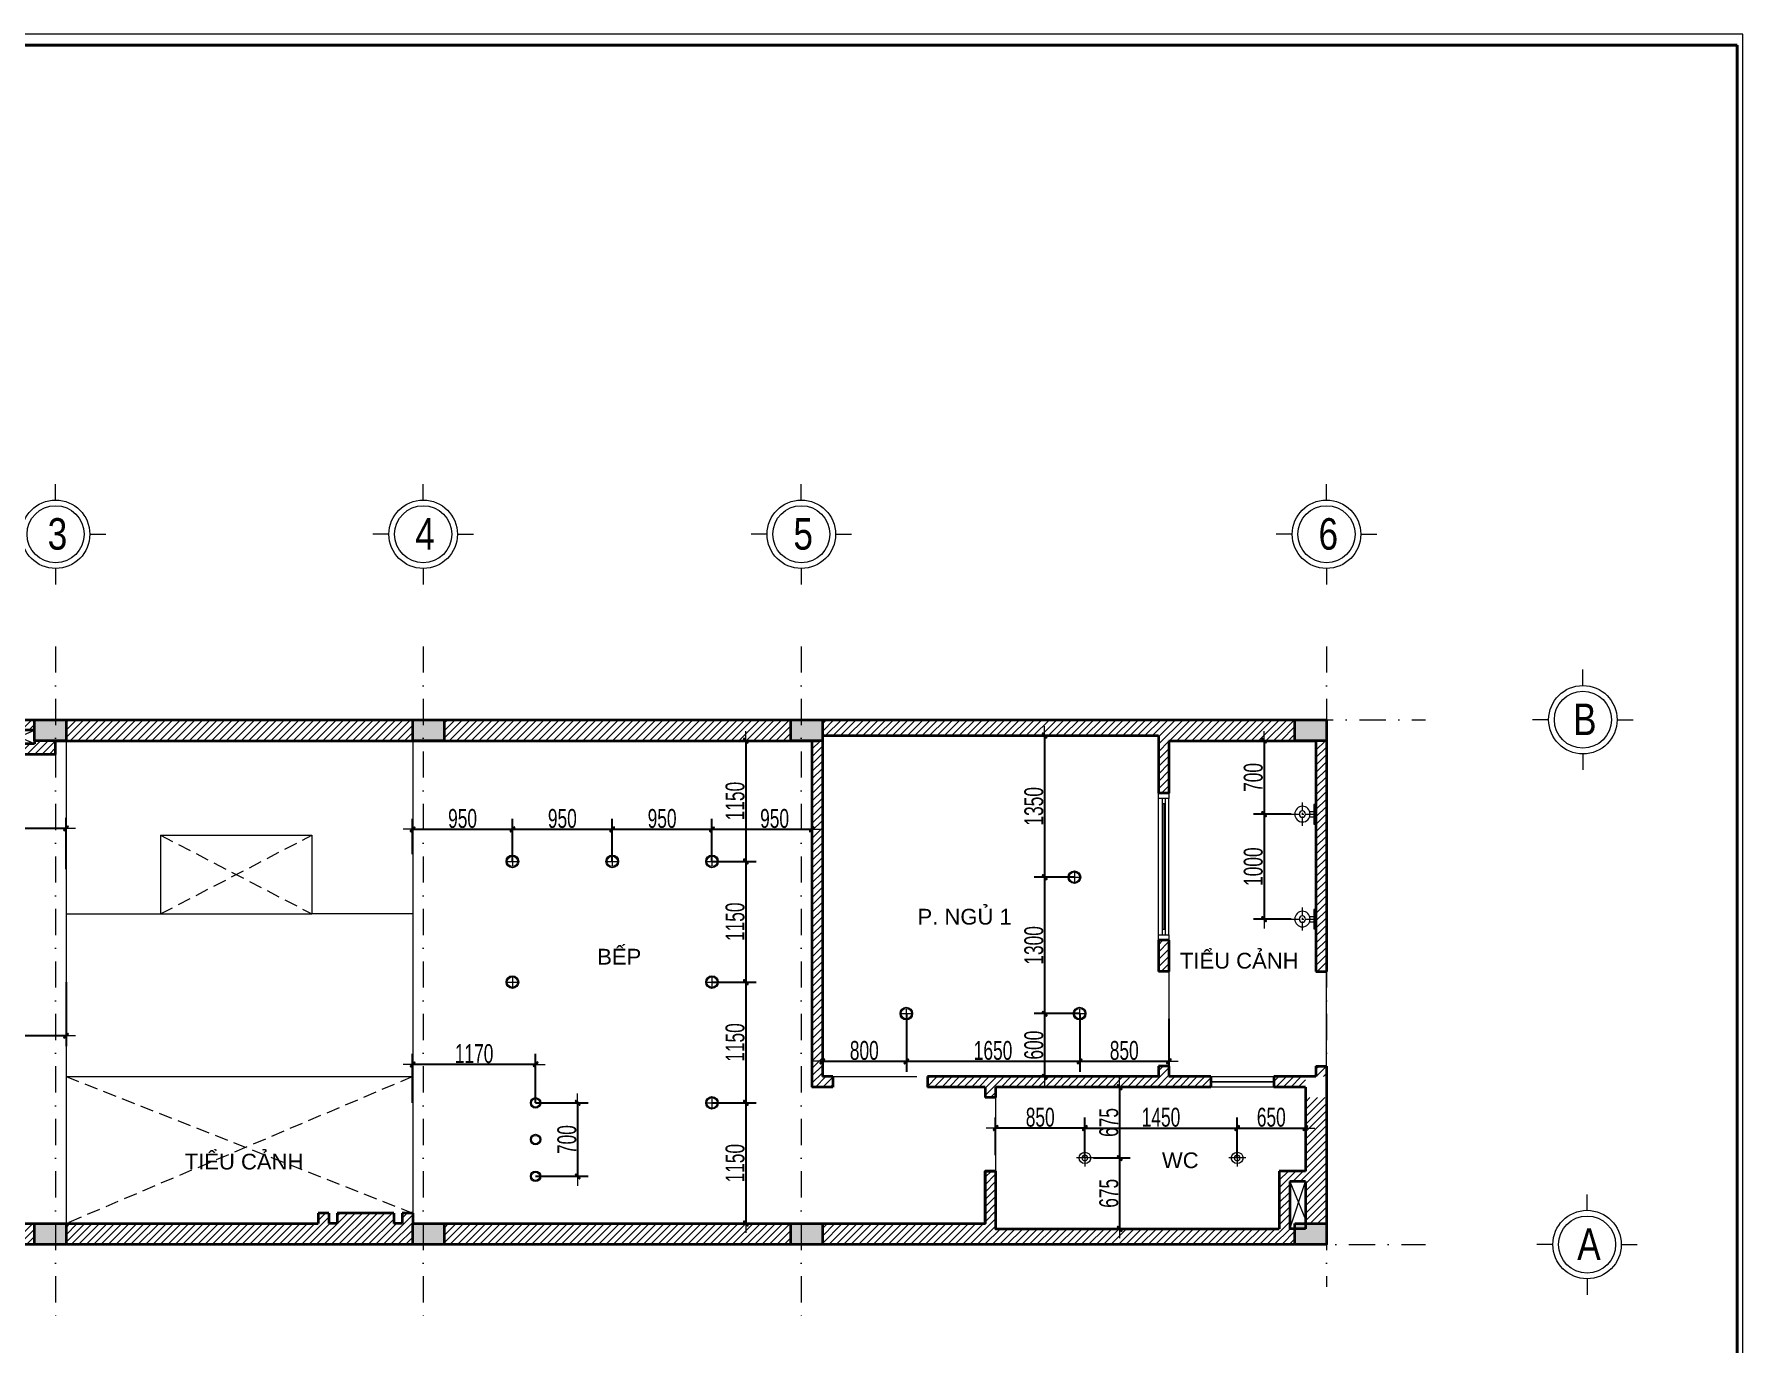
# Model space of a CAD drawing. Header units: inches. Extents: x 921646 to 2157952, y -92667 to 262089.
# Drawn here: x 1959174 to 1975443, y 54466 to 66943 of the extents above; entities that cross this region are included whole.
import ezdxf
from ezdxf.enums import TextEntityAlignment as Align

# ---------------------------------------------------------------- set-up
doc = ezdxf.new("R2010")
doc.units = ezdxf.units.IN
doc.header["$MEASUREMENT"] = 0
for name, pattern in [('CENTER', [2, 1.25, -0.25, 0.25, -0.25]), ('DASHDOT', [1, 0.5, -0.25, 0, -0.25]), ('HIDDEN', [9.525, 6.35, -3.175])]:
    doc.linetypes.add(name, pattern=pattern)
doc.layers.get('0').update_dxf_attribs({"lineweight": 9})
doc.layers.get('DEFPOINTS').update_dxf_attribs({"lineweight": 9})
for name, color, linetype, lineweight in [('00 gach chiu lua', 30, 'Continuous', 13), ('01-WALL', 10, 'Continuous', 35), ('04-TRUC', 40, 'DASHDOT', 9), ('09-DIMOUT', 251, 'Continuous', 9), ('13-VATDUNG', 104, 'Continuous', 13), ('14 KHUAT', 106, 'HIDDEN', 13), ('Cp Net Manh 0.15', 8, 'Continuous', 15), ('Cp Net Thep 0.40', 2, 'Continuous', 40), ('Cp Text 0.15', 3, 'Continuous', 15), ('DIEN-TB', 12, 'Continuous', 5)]:
    doc.layers.add(name, color=color, linetype=linetype, lineweight=lineweight)
doc.layers.add('02-TEXT', color=7, linetype='Continuous')
doc.styles.add('C', font='VHARIAL.TTF')
doc.styles.add('KICHTHUOC', font='VHELVCN.TTF', dxfattribs={"width": 0.8})
doc.styles.add('KS Sophia 191015$0$GHICHU-C', font='arial.ttf', dxfattribs={"width": 0.7})
doc.styles.add('VHELVEN', font='VHELVEN.TTF')
doc.styles.add('VNI-HELVE', font='VHELVEB.TTF', dxfattribs={"width": 0.8})
doc.dimstyles.new('Copy of 100', dxfattribs={"dimscale": 100, "dimtxt": 1.8, "dimasz": 0.003, "dimexe": 1, "dimexo": 0, "dimgap": 0.1, "dimtad": 1, "dimdec": 0, "dimdsep": 46, "dimtxsty": 'KICHTHUOC', "dimblk": '1A', "dimcen": 0.001, "dimdle": 1.5, "dimclrt": 3, "dimadec": 0, "dimazin": 0, "dimtfac": 1, "dimtdec": 0, "dimtix": 1, "dimtmove": 2, "dimatfit": 3, "dimldrblk": '1A', "dimfxl": 1, "dimtolj": 1, "dimtzin": 0, "dimarcsym": 0})

# ---------------------------------------------------------------- blocks, each defined once
blk = doc.blocks.new('DDDD')
at = {"layer": '09-DIMOUT'}
h = blk.add_hatch(color=256, dxfattribs=at)
h.dxf.hatch_style = 1
h.paths.add_polyline_path([(1648738, 63343), (1649038, 63343), (1649038, 63543), (1648738, 63543)])
at = {"layer": '01-WALL'}
blk.add_lwpolyline([(1648738, 63343), (1649038, 63343), (1649038, 63543), (1648738, 63543)], close=True, dxfattribs=at)
blk = doc.blocks.new('luoi')
at = {"layer": '04-TRUC', "ltscale": 500}
for p, q in [((1739522, 130293), (1739522, 123908)), ((1743022, 130293), (1743022, 123890)), ((1746622, 130293), (1746622, 123857)), ((1751622, 130293), (1751622, 124192)), ((1751622, 130293), (1751622, 124192)), ((1728931, 129594), (1752564, 129594)), ((1728830, 124594), (1752564, 124594))]:
    blk.add_line(p, q, dxfattribs=at)
at = {"layer": '09-DIMOUT', "xscale": -1, "rotation": 180}
for p in [(90584, 192937), (94184, 192937), (97784, 192937), (102584, 192937), (90584, 188137), (94184, 188137), (97784, 188137), (102584, 188137)]:
    blk.add_blockref('DDDD', p, dxfattribs=at)
blk = doc.blocks.new('tương t1')
at = {"layer": '09-DIMOUT'}
h = blk.add_hatch(dxfattribs=at)
h.set_pattern_fill('ANSI31', color=256, scale=400)
h.set_pattern_definition([(45, (-219856.57, -74351.743), (-35.355339, 35.355339), [])])
h.paths.add_polyline_path([(1733122, 124794), (1730222, 124794), (1730222, 124994), (1730122, 124994), (1730122, 124594), (1733122, 124594)])
h.paths.add_polyline_path([(1735122, 124794), (1733322, 124794), (1733322, 124594), (1735122, 124594)])
h.paths.add_polyline_path([(1735322, 125494), (1735122, 125494), (1735122, 124794), (1735322, 124794)])
h.paths.add_polyline_path([(1739322, 124794), (1735422, 124794), (1735422, 124594), (1739322, 124594)])
h.paths.add_polyline_path([(1742922, 124794), (1742922, 124894), (1742822, 124894), (1742822, 124794), (1742742, 124794), (1742742, 124894), (1742202, 124894), (1742202, 124794), (1742122, 124794), (1742122, 124894), (1742022, 124894), (1742022, 124794), (1739622, 124794), (1739622, 124594), (1742922, 124594)])
h.paths.add_polyline_path([(1746522, 124794), (1743222, 124794), (1743222, 124594), (1746522, 124594)])
h.paths.add_polyline_path([(1751322, 124744), (1751272, 124744), (1751272, 125194), (1751422, 125194), (1751422, 124794), (1751622, 124794), (1751622, 125607), (1751422, 125607), (1751422, 125294), (1751172, 125294), (1751172, 124744), (1748472, 124744), (1748472, 125294), (1748372, 125294), (1748372, 124794), (1746822, 124794), (1746822, 124594), (1751322, 124594)])
h.paths.add_polyline_path([(1751622, 125994), (1751422, 125994), (1751422, 125607), (1751622, 125607)])
h.paths.add_polyline_path([(1751422, 126194), (1751122, 126194), (1751122, 126094), (1751422, 126094)])
h.paths.add_polyline_path([(1751622, 126294), (1751522, 126294), (1751522, 126194), (1751622, 126194)])
h.paths.add_polyline_path([(1750522, 126194), (1750122, 126194), (1750122, 126294), (1750022, 126294), (1750022, 126194), (1747822, 126194), (1747822, 126094), (1748372, 126094), (1748372, 125994), (1748472, 125994), (1748472, 126094), (1750522, 126094)])
h.paths.add_polyline_path([(1746822, 129394), (1746722, 129394), (1746722, 126094), (1746922, 126094), (1746922, 126194), (1746822, 126194), (1746822, 126794), (1746822, 126894)])
h.paths.add_polyline_path([(1750122, 127494), (1750022, 127494), (1750022, 127194), (1750122, 127194)])
h.paths.add_polyline_path([(1750122, 129394), (1751322, 129394), (1751322, 129594), (1746822, 129594), (1746822, 129444), (1750022, 129444), (1750022, 128894), (1750122, 128894)])
h.paths.add_polyline_path([(1751622, 129394), (1751522, 129394), (1751522, 127194), (1751622, 127194)])
h.paths.add_polyline_path([(1746522, 129594), (1743222, 129594), (1743222, 129394), (1746522, 129394)])
h.paths.add_polyline_path([(1742922, 129594), (1739622, 129594), (1739622, 129394), (1742922, 129394)])
h.paths.add_polyline_path([(1739022, 129494), (1739322, 129494), (1739322, 129594), (1735422, 129594), (1735422, 129394), (1738922, 129394), (1738922, 129264), (1739522, 129264), (1739522, 129394), (1739322, 129394), (1739322, 129364), (1739022, 129364)])
h.paths.add_polyline_path([(1735122, 129594), (1733322, 129594), (1733322, 129394), (1735122, 129394)])
h.paths.add_polyline_path([(1735322, 129394), (1735122, 129394), (1735122, 128694), (1735322, 128694)])
h.paths.add_polyline_path([(1733122, 129594), (1730122, 129594), (1730122, 128214), (1730222, 128214), (1730222, 129394), (1733122, 129394)])
at = {"layer": '01-WALL'}
for p, q in [((1730122, 129594), (1751622, 129594)), ((1751622, 129594), (1751622, 127194)), ((1739322, 129494), (1739022, 129494)), ((1739322, 129364), (1739022, 129364)), ((1739322, 129394), (1739322, 129364)), ((1739522, 129264), (1739522, 129394)), ((1739522, 129394), (1746777, 129394)), ((1746722, 129394), (1746722, 126094)), ((1746822, 129444), (1746822, 126894)), ((1746822, 129444), (1750022, 129444)), ((1750022, 129444), (1750022, 128894)), ((1750122, 129394), (1751522, 129394)), ((1750122, 129394), (1750122, 128894)), ((1751522, 129394), (1751522, 127194)), ((1739522, 129264), (1738922, 129264)), ((1750122, 128894), (1750022, 128894)), ((1750122, 128894), (1750022, 128894)), ((1750122, 127494), (1750022, 127494)), ((1750022, 127494), (1750022, 127194)), ((1750122, 127494), (1750122, 127194)), ((1750122, 127194), (1750022, 127194)), ((1751522, 127194), (1751622, 127194)), ((1746822, 126894), (1746822, 126794)), ((1746822, 126894), (1746822, 126894)), ((1746822, 126794), (1746822, 126194)), ((1746822, 126794), (1746822, 126794)), ((1750022, 126294), (1750022, 126194)), ((1750122, 126294), (1750022, 126294)), ((1750122, 126294), (1750122, 126194)), ((1751522, 126294), (1751522, 126194)), ((1751522, 126294), (1751622, 126294)), ((1751622, 126294), (1751622, 124594)), ((1746922, 126094), (1746722, 126094)), ((1746922, 126194), (1746822, 126194)), ((1746922, 126194), (1746922, 126094)), ((1750022, 126194), (1747822, 126194)), ((1747822, 126194), (1747822, 126094)), ((1748372, 126094), (1747822, 126094)), ((1748372, 126094), (1748372, 125994)), ((1748472, 126094), (1748472, 125994)), ((1750522, 126094), (1748472, 126094)), ((1750522, 126194), (1750122, 126194)), ((1750522, 126194), (1750522, 126094)), ((1751522, 126194), (1751122, 126194)), ((1751122, 126194), (1751122, 126094)), ((1751422, 126094), (1751122, 126094)), ((1751422, 126094), (1751422, 125294)), ((1748472, 125994), (1748372, 125994)), ((1751422, 125294), (1751172, 125294)), ((1751172, 125294), (1751172, 124744)), ((1751422, 125194), (1751272, 125194)), ((1751272, 125194), (1751272, 124744)), ((1751422, 125194), (1751422, 124744)), ((1730222, 124794), (1742022, 124794)), ((1742122, 124894), (1742022, 124894)), ((1742022, 124894), (1742022, 124794)), ((1742122, 124894), (1742122, 124794)), ((1742202, 124794), (1742122, 124794)), ((1742742, 124894), (1742202, 124894)), ((1742202, 124894), (1742202, 124794)), ((1742742, 124894), (1742742, 124794)), ((1742822, 124794), (1742742, 124794)), ((1742922, 124894), (1742822, 124894)), ((1742822, 124894), (1742822, 124794)), ((1742922, 124894), (1742922, 124794)), ((1751422, 124744), (1751272, 124744)), ((1751622, 124594), (1730122, 124594))]:
    blk.add_line(p, q, dxfattribs=at)
blk.add_lwpolyline([(1742922, 124794), (1748372, 124794), (1748372, 125294), (1748472, 125294), (1748472, 124744), (1751172, 124744)], dxfattribs=at)
at = {"layer": '09-DIMOUT'}
for p, q in [((1739022, 129364), (1739322, 129494)), ((1739322, 129364), (1739022, 129494)), ((1751622, 126294), (1751622, 127194)), ((1751272, 125194), (1751422, 124834)), ((1751272, 124744), (1751422, 125194))]:
    blk.add_line(p, q, dxfattribs=at)
blk = doc.blocks.new('*U116')
for p, q in [((50, 65), (1350, 65)), ((50, 35), (1350, 35)), ((100, 35), (100, 65)), ((1300, 35), (1300, 65))]:
    blk.add_line(p, q)
for points in [[(0, 0), (50, 0), (50, 100), (0, 100)], [(1350, 0), (1400, 0), (1400, 100), (1350, 100)]]:
    blk.add_lwpolyline(points, close=True)
for points in [[(1350, 100), (50, 100)], [(1350, 0), (50, 0)]]:
    blk.add_lwpolyline(points)
at = {"color": 8}
blk.add_lwpolyline([(100, 50), (1300, 50)], dxfattribs=at)
at = {"style": 'KS Sophia 191015$0$GHICHU-C', "flags": 1}
for tag, p in [('KICH_THUOC', (450, -190)), ('TEN_CUA', (450, -74)), ('QUI_CACH', (450, -311))]:
    blk.add_attdef(tag, text='', height=50, dxfattribs=at).set_placement(p, align=Align.MIDDLE)
blk = doc.blocks.new('A$C788F0ACE')
at = {"layer": 'Cp Net Manh 0.15', "linetype": 'Continuous'}
for p, q in [((0, 300), (0, 440)), ((-300, 0), (-440, 0)), ((300, 0), (440, 0)), ((0, -300), (0, -440))]:
    blk.add_line(p, q, dxfattribs=at)
for radius in [300, 250]:
    blk.add_circle((0, 0), radius, dxfattribs=at)
at = {"layer": 'Cp Text 0.15', "color": 7, "linetype": 'Continuous', "style": 'VHELVEN'}
blk.add_attdef('TRUC', text='', height=280, dxfattribs=at).set_placement((94, 1), align=Align.MIDDLE_CENTER)
blk = doc.blocks.new('dim')
at = {"layer": 'Cp Text 0.15'}
ref = blk.add_blockref('A$C788F0ACE', (1959378.4, 205712.9), dxfattribs=dict(at, xscale=1.086778053933425, yscale=1.086778053933425, zscale=1.086778053933425, rotation=180))
ref.add_attrib('TRUC', '3', dxfattribs={"layer": '0', "color": 3, "height": 300, "style": 'VNI-HELVE', "width": 0.8}).set_placement((1959396.2, 205716.2), align=Align.MIDDLE_CENTER)
ref = blk.add_blockref('A$C788F0ACE', (1962878.4, 205712.9), dxfattribs=dict(at, xscale=1.086778053933425, yscale=1.086778053933425, zscale=1.086778053933425, rotation=180))
ref.add_attrib('TRUC', '4', dxfattribs={"layer": '0', "color": 3, "height": 300, "style": 'VNI-HELVE', "width": 0.8}).set_placement((1962896.2, 205716.2), align=Align.MIDDLE_CENTER)
ref = blk.add_blockref('A$C788F0ACE', (1966478.4, 205712.9), dxfattribs=dict(at, xscale=1.086778053933425, yscale=1.086778053933425, zscale=1.086778053933425, rotation=180))
ref.add_attrib('TRUC', '5', dxfattribs={"layer": '0', "color": 3, "height": 300, "style": 'VNI-HELVE', "width": 0.8}).set_placement((1966496.2, 205716.2), align=Align.MIDDLE_CENTER)
ref = blk.add_blockref('A$C788F0ACE', (1971478.4, 205712.9), dxfattribs=dict(at, xscale=1.086778053933425, yscale=1.086778053933425, zscale=1.086778053933425, rotation=180))
ref.add_attrib('TRUC', '6', dxfattribs={"layer": '0', "color": 3, "height": 300, "style": 'VNI-HELVE', "width": 0.8}).set_placement((1971496.2, 205716.2), align=Align.MIDDLE_CENTER)
ref = blk.add_blockref('A$C788F0ACE', (1973919.8, 203946), dxfattribs=dict(at, xscale=1.086778053933425, yscale=1.086778053933425, zscale=1.086778053933425, rotation=180))
ref.add_attrib('TRUC', 'B', dxfattribs={"layer": '0', "color": 3, "height": 300, "style": 'VNI-HELVE', "width": 0.8}).set_placement((1973937.6, 203949.4), align=Align.MIDDLE_CENTER)
ref = blk.add_blockref('A$C788F0ACE', (1973959.8, 198946), dxfattribs=dict(at, xscale=1.086778053933425, yscale=1.086778053933425, zscale=1.086778053933425, rotation=180))
ref.add_attrib('TRUC', 'A', dxfattribs={"layer": '0', "color": 3, "height": 300, "style": 'VNI-HELVE', "width": 0.8}).set_placement((1973977.6, 198949.4), align=Align.MIDDLE_CENTER)
blk = doc.blocks.new('Khung Ht dep')
at = {"layer": 'Cp Net Thep 0.40', "color": 106, "flags": 128}
blk.add_lwpolyline([(30380, 21415), (30380, 1792), (3162, 1792), (3162, 21415)], close=True, dxfattribs=at)
at = {"layer": 'DEFPOINTS', "ltscale": 100}
blk.add_lwpolyline([(30430, 1692), (30430, 21515), (1912, 21515), (1912, 1692)], close=True, dxfattribs=at)
blk = doc.blocks.new('ád')
at = {"layer": '09-DIMOUT'}
for p, q in [((1953678, 58762), (1953678, 58662)), ((1953628, 58712), (1953728, 58712))]:
    blk.add_line(p, q, dxfattribs=at)
for radius in [60, 50]:
    blk.add_circle((1953678, 58712), radius, dxfattribs=at)
blk = doc.blocks.new('KTHUOC')
blk.add_hatch(color=256).paths.add_polyline_path([(-71, -42), (42, 71, -1), (71, 42), (-42, -71, -1)])
for p, q in [((-14, 14), (14, -14)), ((0, -200), (0, 200)), ((-300, 0), (300, 0))]:
    blk.add_line(p, q)
for points in [[(42, 71), (-71, -42)], [(-42, -71), (71, 42)]]:
    blk.add_lwpolyline(points)
for centre, start, end in [((57, 57), 315, 135), ((-57, -57), 135, 315)]:
    blk.add_arc(centre, 20, start, end)
blk = doc.blocks.new('1A')
at = {"layer": '00 gach chiu lua'}
blk.add_blockref('KTHUOC', (0, 0), dxfattribs=at)
blk = doc.blocks.new('*D379')
at = {"layer": '09-DIMOUT', "color": 0, "lineweight": -2, "transparency": 16777216}
for p, q in [((1958328, 59062), (1958328, 59478)), ((1959478, 58989), (1959478, 59478)), ((1958329, 59378), (1959478, 59378))]:
    blk.add_line(p, q, dxfattribs=at)
at = {"layer": 'DEFPOINTS', "color": 0, "transparency": 16777216}
for p in [(1959478, 59378), (1958328, 59062), (1959478, 58989)]:
    blk.add_point(p, dxfattribs=at)
at = {"layer": '09-DIMOUT', "color": 0, "lineweight": -2, "transparency": 16777216, "xscale": 0.3, "yscale": 0.3, "zscale": 0.3, "rotation": 180}
blk.add_blockref('1A', (1958328, 59378), dxfattribs=at)
at = {"layer": '09-DIMOUT', "color": 0, "lineweight": -2, "transparency": 16777216, "xscale": 0.3, "yscale": 0.3, "zscale": 0.3}
blk.add_blockref('1A', (1959478, 59378), dxfattribs=at)
at = {"layer": '09-DIMOUT', "color": 3, "transparency": 16777216, "insert": (1958903, 59480), "char_height": 180, "attachment_point": 5, "style": 'KICHTHUOC'}
blk.add_mtext('\\A1;1150', dxfattribs=at)
blk = doc.blocks.new('*D388')
at = {"layer": '09-DIMOUT', "color": 0, "lineweight": -2, "transparency": 16777216}
for p, q in [((1957278, 57912), (1957278, 57302)), ((1959478, 57912), (1959478, 57302)), ((1957279, 57402), (1959478, 57402))]:
    blk.add_line(p, q, dxfattribs=at)
at = {"layer": 'DEFPOINTS', "color": 0, "transparency": 16777216}
for p in [(1957278, 57912), (1959478, 57912), (1959478, 57402)]:
    blk.add_point(p, dxfattribs=at)
at = {"layer": '09-DIMOUT', "color": 0, "lineweight": -2, "transparency": 16777216, "xscale": 0.3, "yscale": 0.3, "zscale": 0.3, "rotation": 180}
blk.add_blockref('1A', (1957278, 57402), dxfattribs=at)
at = {"layer": '09-DIMOUT', "color": 0, "lineweight": -2, "transparency": 16777216, "xscale": 0.3, "yscale": 0.3, "zscale": 0.3}
blk.add_blockref('1A', (1959478, 57402), dxfattribs=at)
at = {"layer": '09-DIMOUT', "color": 3, "transparency": 16777216, "insert": (1958378, 57504), "char_height": 180, "attachment_point": 5, "style": 'KICHTHUOC'}
blk.add_mtext('\\A1;2200', dxfattribs=at)
blk = doc.blocks.new('*D390')
at = {"layer": '09-DIMOUT', "color": 0, "lineweight": -2, "transparency": 16777216}
for p, q in [((1962778, 59131), (1962778, 59468)), ((1963728, 59062), (1963728, 59468)), ((1962779, 59368), (1963728, 59368))]:
    blk.add_line(p, q, dxfattribs=at)
at = {"layer": 'DEFPOINTS', "color": 0, "transparency": 16777216}
for p in [(1963728, 59368), (1962778, 59131), (1963728, 59062)]:
    blk.add_point(p, dxfattribs=at)
at = {"layer": '09-DIMOUT', "color": 0, "lineweight": -2, "transparency": 16777216, "xscale": 0.3, "yscale": 0.3, "zscale": 0.3, "rotation": 180}
blk.add_blockref('1A', (1962778, 59368), dxfattribs=at)
at = {"layer": '09-DIMOUT', "color": 0, "lineweight": -2, "transparency": 16777216, "xscale": 0.3, "yscale": 0.3, "zscale": 0.3}
blk.add_blockref('1A', (1963728, 59368), dxfattribs=at)
at = {"layer": '09-DIMOUT', "color": 3, "transparency": 16777216, "insert": (1963253, 59470), "char_height": 180, "attachment_point": 5, "style": 'KICHTHUOC'}
blk.add_mtext('\\A1;950', dxfattribs=at)
blk = doc.blocks.new('*D391')
at = {"layer": '09-DIMOUT', "color": 0, "lineweight": -2, "transparency": 16777216}
for p, q in [((1963728, 59062), (1963728, 59468)), ((1964678, 59062), (1964678, 59468)), ((1963729, 59368), (1964678, 59368))]:
    blk.add_line(p, q, dxfattribs=at)
at = {"layer": 'DEFPOINTS', "color": 0, "transparency": 16777216}
for p in [(1964678, 59368), (1963728, 59062), (1964678, 59062)]:
    blk.add_point(p, dxfattribs=at)
at = {"layer": '09-DIMOUT', "color": 0, "lineweight": -2, "transparency": 16777216, "xscale": 0.3, "yscale": 0.3, "zscale": 0.3, "rotation": 180}
blk.add_blockref('1A', (1963728, 59368), dxfattribs=at)
at = {"layer": '09-DIMOUT', "color": 0, "lineweight": -2, "transparency": 16777216, "xscale": 0.3, "yscale": 0.3, "zscale": 0.3}
blk.add_blockref('1A', (1964678, 59368), dxfattribs=at)
at = {"layer": '09-DIMOUT', "color": 3, "transparency": 16777216, "insert": (1964203, 59470), "char_height": 180, "attachment_point": 5, "style": 'KICHTHUOC'}
blk.add_mtext('\\A1;950', dxfattribs=at)
blk = doc.blocks.new('*D392')
at = {"layer": '09-DIMOUT', "color": 0, "lineweight": -2, "transparency": 16777216}
for p, q in [((1964678, 59062), (1964678, 59468)), ((1965628, 59062), (1965628, 59468)), ((1964679, 59368), (1965628, 59368))]:
    blk.add_line(p, q, dxfattribs=at)
at = {"layer": 'DEFPOINTS', "color": 0, "transparency": 16777216}
for p in [(1965628, 59368), (1964678, 59062), (1965628, 59062)]:
    blk.add_point(p, dxfattribs=at)
at = {"layer": '09-DIMOUT', "color": 0, "lineweight": -2, "transparency": 16777216, "xscale": 0.3, "yscale": 0.3, "zscale": 0.3, "rotation": 180}
blk.add_blockref('1A', (1964678, 59368), dxfattribs=at)
at = {"layer": '09-DIMOUT', "color": 0, "lineweight": -2, "transparency": 16777216, "xscale": 0.3, "yscale": 0.3, "zscale": 0.3}
blk.add_blockref('1A', (1965628, 59368), dxfattribs=at)
at = {"layer": '09-DIMOUT', "color": 3, "transparency": 16777216, "insert": (1965153, 59470), "char_height": 180, "attachment_point": 5, "style": 'KICHTHUOC'}
blk.add_mtext('\\A1;950', dxfattribs=at)
blk = doc.blocks.new('*D393')
at = {"layer": '09-DIMOUT', "color": 0, "lineweight": -2, "transparency": 16777216}
for p, q in [((1965628, 59062), (1965628, 59468)), ((1966578, 59062), (1966578, 59468)), ((1965629, 59368), (1966578, 59368))]:
    blk.add_line(p, q, dxfattribs=at)
at = {"layer": 'DEFPOINTS', "color": 0, "transparency": 16777216}
for p in [(1966578, 59368), (1965628, 59062), (1966578, 59062)]:
    blk.add_point(p, dxfattribs=at)
at = {"layer": '09-DIMOUT', "color": 0, "lineweight": -2, "transparency": 16777216, "xscale": 0.3, "yscale": 0.3, "zscale": 0.3, "rotation": 180}
blk.add_blockref('1A', (1965628, 59368), dxfattribs=at)
at = {"layer": '09-DIMOUT', "color": 0, "lineweight": -2, "transparency": 16777216, "xscale": 0.3, "yscale": 0.3, "zscale": 0.3}
blk.add_blockref('1A', (1966578, 59368), dxfattribs=at)
at = {"layer": '09-DIMOUT', "color": 3, "transparency": 16777216, "insert": (1966224, 59470), "char_height": 180, "attachment_point": 5, "style": 'KICHTHUOC'}
blk.add_mtext('\\A1;950', dxfattribs=at)
blk = doc.blocks.new('*D394')
at = {"layer": '09-DIMOUT', "color": 0, "lineweight": -2, "transparency": 16777216}
for p, q in [((1965631, 60212), (1966050, 60212)), ((1965950, 60212), (1965950, 59062)), ((1965631, 59062), (1966050, 59062))]:
    blk.add_line(p, q, dxfattribs=at)
at = {"layer": 'DEFPOINTS', "color": 0, "transparency": 16777216}
for p in [(1965631, 60212), (1965631, 59062), (1965950, 59062)]:
    blk.add_point(p, dxfattribs=at)
at = {"layer": '09-DIMOUT', "color": 0, "lineweight": -2, "transparency": 16777216, "xscale": 0.3, "yscale": 0.3, "zscale": 0.3}
for p, rotation in [((1965950, 60212), 90), ((1965950, 59062), 270)]:
    blk.add_blockref('1A', p, dxfattribs=dict(at, rotation=rotation))
at = {"layer": '09-DIMOUT', "color": 3, "transparency": 16777216, "insert": (1965848, 59637), "char_height": 180, "attachment_point": 5, "rotation": 90, "style": 'KICHTHUOC'}
blk.add_mtext('\\A1;1150', dxfattribs=at)
blk = doc.blocks.new('*D395')
at = {"layer": '09-DIMOUT', "color": 0, "lineweight": -2, "transparency": 16777216}
for p, q in [((1965631, 59062), (1966050, 59062)), ((1965950, 59062), (1965950, 57912)), ((1965628, 57912), (1966050, 57912))]:
    blk.add_line(p, q, dxfattribs=at)
at = {"layer": 'DEFPOINTS', "color": 0, "transparency": 16777216}
for p in [(1965631, 59062), (1965628, 57912), (1965950, 57912)]:
    blk.add_point(p, dxfattribs=at)
at = {"layer": '09-DIMOUT', "color": 0, "lineweight": -2, "transparency": 16777216, "xscale": 0.3, "yscale": 0.3, "zscale": 0.3}
for p, rotation in [((1965950, 59062), 90), ((1965950, 57912), 270)]:
    blk.add_blockref('1A', p, dxfattribs=dict(at, rotation=rotation))
at = {"layer": '09-DIMOUT', "color": 3, "transparency": 16777216, "insert": (1965848, 58487), "char_height": 180, "attachment_point": 5, "rotation": 90, "style": 'KICHTHUOC'}
blk.add_mtext('\\A1;1150', dxfattribs=at)
blk = doc.blocks.new('*D396')
at = {"layer": '09-DIMOUT', "color": 0, "lineweight": -2, "transparency": 16777216}
for p, q in [((1965628, 57912), (1966050, 57912)), ((1965950, 57912), (1965950, 56762)), ((1965628, 56762), (1966050, 56762))]:
    blk.add_line(p, q, dxfattribs=at)
at = {"layer": 'DEFPOINTS', "color": 0, "transparency": 16777216}
for p in [(1965628, 57912), (1965628, 56762), (1965950, 56762)]:
    blk.add_point(p, dxfattribs=at)
at = {"layer": '09-DIMOUT', "color": 0, "lineweight": -2, "transparency": 16777216, "xscale": 0.3, "yscale": 0.3, "zscale": 0.3}
for p, rotation in [((1965950, 57912), 90), ((1965950, 56762), 270)]:
    blk.add_blockref('1A', p, dxfattribs=dict(at, rotation=rotation))
at = {"layer": '09-DIMOUT', "color": 3, "transparency": 16777216, "insert": (1965848, 57337), "char_height": 180, "attachment_point": 5, "rotation": 90, "style": 'KICHTHUOC'}
blk.add_mtext('\\A1;1150', dxfattribs=at)
blk = doc.blocks.new('*D397')
at = {"layer": '09-DIMOUT', "color": 0, "lineweight": -2, "transparency": 16777216}
for p, q in [((1965628, 56762), (1966050, 56762)), ((1965950, 56762), (1965950, 55612)), ((1965628, 55612), (1966050, 55612))]:
    blk.add_line(p, q, dxfattribs=at)
at = {"layer": 'DEFPOINTS', "color": 0, "transparency": 16777216}
for p in [(1965628, 56762), (1965628, 55612), (1965950, 55612)]:
    blk.add_point(p, dxfattribs=at)
at = {"layer": '09-DIMOUT', "color": 0, "lineweight": -2, "transparency": 16777216, "xscale": 0.3, "yscale": 0.3, "zscale": 0.3}
for p, rotation in [((1965950, 56762), 90), ((1965950, 55612), 270)]:
    blk.add_blockref('1A', p, dxfattribs=dict(at, rotation=rotation))
at = {"layer": '09-DIMOUT', "color": 3, "transparency": 16777216, "insert": (1965848, 56187), "char_height": 180, "attachment_point": 5, "rotation": 90, "style": 'KICHTHUOC'}
blk.add_mtext('\\A1;1150', dxfattribs=at)
blk = doc.blocks.new('*D398')
at = {"layer": '09-DIMOUT', "color": 0, "lineweight": -2, "transparency": 16777216}
for p, q in [((1962778, 56762), (1962778, 57228)), ((1963948, 57128), (1962779, 57128)), ((1963949, 56762), (1963949, 57228))]:
    blk.add_line(p, q, dxfattribs=at)
at = {"layer": 'DEFPOINTS', "color": 0, "transparency": 16777216}
for p in [(1962778, 57128), (1962778, 56762), (1963949, 56762)]:
    blk.add_point(p, dxfattribs=at)
at = {"layer": '09-DIMOUT', "color": 0, "lineweight": -2, "transparency": 16777216, "xscale": 0.3, "yscale": 0.3, "zscale": 0.3, "rotation": 180}
blk.add_blockref('1A', (1962778, 57128), dxfattribs=at)
at = {"layer": '09-DIMOUT', "color": 0, "lineweight": -2, "transparency": 16777216, "xscale": 0.3, "yscale": 0.3, "zscale": 0.3}
blk.add_blockref('1A', (1963949, 57128), dxfattribs=at)
at = {"layer": '09-DIMOUT', "color": 3, "transparency": 16777216, "insert": (1963363, 57230), "char_height": 180, "attachment_point": 5, "style": 'KICHTHUOC'}
blk.add_mtext('\\A1;1170', dxfattribs=at)
blk = doc.blocks.new('*D399')
at = {"layer": '09-DIMOUT', "color": 0, "lineweight": -2, "transparency": 16777216}
for p, q in [((1963949, 56762), (1964449, 56762)), ((1964349, 56762), (1964349, 56062)), ((1963949, 56062), (1964449, 56062))]:
    blk.add_line(p, q, dxfattribs=at)
at = {"layer": 'DEFPOINTS', "color": 0, "transparency": 16777216}
for p in [(1963949, 56762), (1963949, 56062), (1964349, 56062)]:
    blk.add_point(p, dxfattribs=at)
at = {"layer": '09-DIMOUT', "color": 0, "lineweight": -2, "transparency": 16777216, "xscale": 0.3, "yscale": 0.3, "zscale": 0.3}
for p, rotation in [((1964349, 56762), 90), ((1964349, 56062), 270)]:
    blk.add_blockref('1A', p, dxfattribs=dict(at, rotation=rotation))
at = {"layer": '09-DIMOUT', "color": 3, "transparency": 16777216, "insert": (1964247, 56412), "char_height": 180, "attachment_point": 5, "rotation": 90, "style": 'KICHTHUOC'}
blk.add_mtext('\\A1;700', dxfattribs=at)
blk = doc.blocks.new('*D400')
at = {"layer": '09-DIMOUT', "color": 0, "lineweight": -2, "transparency": 16777216}
for p, q in [((1967479, 57612), (1967479, 57058)), ((1966678, 57552), (1966678, 57058)), ((1966679, 57158), (1967478, 57158))]:
    blk.add_line(p, q, dxfattribs=at)
at = {"layer": 'DEFPOINTS', "color": 0, "transparency": 16777216}
for p in [(1967479, 57612), (1966678, 57552), (1967479, 57158)]:
    blk.add_point(p, dxfattribs=at)
at = {"layer": '09-DIMOUT', "color": 0, "lineweight": -2, "transparency": 16777216, "xscale": 0.3, "yscale": 0.3, "zscale": 0.3, "rotation": 180}
blk.add_blockref('1A', (1966678, 57158), dxfattribs=at)
at = {"layer": '09-DIMOUT', "color": 0, "lineweight": -2, "transparency": 16777216, "xscale": 0.3, "yscale": 0.3, "zscale": 0.3}
blk.add_blockref('1A', (1967479, 57158), dxfattribs=at)
at = {"layer": '09-DIMOUT', "color": 3, "transparency": 16777216, "insert": (1967078, 57260), "char_height": 180, "attachment_point": 5, "style": 'KICHTHUOC'}
blk.add_mtext('\\A1;800', dxfattribs=at)
blk = doc.blocks.new('*D401')
at = {"layer": '09-DIMOUT', "color": 0, "lineweight": -2, "transparency": 16777216}
for p, q in [((1967479, 57612), (1967479, 57058)), ((1969129, 57612), (1969129, 57058)), ((1967479, 57158), (1969128, 57158))]:
    blk.add_line(p, q, dxfattribs=at)
at = {"layer": 'DEFPOINTS', "color": 0, "transparency": 16777216}
for p in [(1967479, 57612), (1969129, 57612), (1969129, 57158)]:
    blk.add_point(p, dxfattribs=at)
at = {"layer": '09-DIMOUT', "color": 0, "lineweight": -2, "transparency": 16777216, "xscale": 0.3, "yscale": 0.3, "zscale": 0.3, "rotation": 180}
blk.add_blockref('1A', (1967479, 57158), dxfattribs=at)
at = {"layer": '09-DIMOUT', "color": 0, "lineweight": -2, "transparency": 16777216, "xscale": 0.3, "yscale": 0.3, "zscale": 0.3}
blk.add_blockref('1A', (1969129, 57158), dxfattribs=at)
at = {"layer": '09-DIMOUT', "color": 3, "transparency": 16777216, "insert": (1968304, 57260), "char_height": 180, "attachment_point": 5, "style": 'KICHTHUOC'}
blk.add_mtext('\\A1;1650', dxfattribs=at)
blk = doc.blocks.new('*D402')
at = {"layer": '09-DIMOUT', "color": 0, "lineweight": -2, "transparency": 16777216}
for p, q in [((1969129, 57612), (1969129, 57058)), ((1969978, 57562), (1969978, 57058)), ((1969129, 57158), (1969978, 57158))]:
    blk.add_line(p, q, dxfattribs=at)
at = {"layer": 'DEFPOINTS', "color": 0, "transparency": 16777216}
for p in [(1969129, 57612), (1969978, 57562), (1969978, 57158)]:
    blk.add_point(p, dxfattribs=at)
at = {"layer": '09-DIMOUT', "color": 0, "lineweight": -2, "transparency": 16777216, "xscale": 0.3, "yscale": 0.3, "zscale": 0.3, "rotation": 180}
blk.add_blockref('1A', (1969129, 57158), dxfattribs=at)
at = {"layer": '09-DIMOUT', "color": 0, "lineweight": -2, "transparency": 16777216, "xscale": 0.3, "yscale": 0.3, "zscale": 0.3}
blk.add_blockref('1A', (1969978, 57158), dxfattribs=at)
at = {"layer": '09-DIMOUT', "color": 3, "transparency": 16777216, "insert": (1969553, 57260), "char_height": 180, "attachment_point": 5, "style": 'KICHTHUOC'}
blk.add_mtext('\\A1;850', dxfattribs=at)
blk = doc.blocks.new('*D403')
at = {"layer": '09-DIMOUT', "color": 0, "lineweight": -2, "transparency": 16777216}
for p, q in [((1969130, 60262), (1968695, 60262)), ((1968795, 60262), (1968795, 58912)), ((1969079, 58912), (1968695, 58912))]:
    blk.add_line(p, q, dxfattribs=at)
at = {"layer": 'DEFPOINTS', "color": 0, "transparency": 16777216}
for p in [(1969130, 60262), (1968795, 58912), (1969079, 58912)]:
    blk.add_point(p, dxfattribs=at)
at = {"layer": '09-DIMOUT', "color": 0, "lineweight": -2, "transparency": 16777216, "xscale": 0.3, "yscale": 0.3, "zscale": 0.3}
for p, rotation in [((1968795, 60262), 90), ((1968795, 58912), 270)]:
    blk.add_blockref('1A', p, dxfattribs=dict(at, rotation=rotation))
at = {"layer": '09-DIMOUT', "color": 3, "transparency": 16777216, "insert": (1968693, 59587), "char_height": 180, "attachment_point": 5, "rotation": 90, "style": 'KICHTHUOC'}
blk.add_mtext('\\A1;1350', dxfattribs=at)
blk = doc.blocks.new('*D404')
at = {"layer": '09-DIMOUT', "color": 0, "lineweight": -2, "transparency": 16777216}
for p, q in [((1969079, 58912), (1968695, 58912)), ((1968795, 58912), (1968795, 57612)), ((1969129, 57612), (1968695, 57612))]:
    blk.add_line(p, q, dxfattribs=at)
at = {"layer": 'DEFPOINTS', "color": 0, "transparency": 16777216}
for p in [(1969079, 58912), (1968795, 57612), (1969129, 57612)]:
    blk.add_point(p, dxfattribs=at)
at = {"layer": '09-DIMOUT', "color": 0, "lineweight": -2, "transparency": 16777216, "xscale": 0.3, "yscale": 0.3, "zscale": 0.3}
for p, rotation in [((1968795, 58912), 90), ((1968795, 57612), 270)]:
    blk.add_blockref('1A', p, dxfattribs=dict(at, rotation=rotation))
at = {"layer": '09-DIMOUT', "color": 3, "transparency": 16777216, "insert": (1968693, 58262), "char_height": 180, "attachment_point": 5, "rotation": 90, "style": 'KICHTHUOC'}
blk.add_mtext('\\A1;1300', dxfattribs=at)
blk = doc.blocks.new('*D405')
at = {"layer": '09-DIMOUT', "color": 0, "lineweight": -2, "transparency": 16777216}
for p, q in [((1969129, 57612), (1968695, 57612)), ((1968795, 57612), (1968795, 57012)), ((1969129, 57012), (1968695, 57012))]:
    blk.add_line(p, q, dxfattribs=at)
at = {"layer": 'DEFPOINTS', "color": 0, "transparency": 16777216}
for p in [(1969129, 57612), (1968795, 57012), (1969129, 57012)]:
    blk.add_point(p, dxfattribs=at)
at = {"layer": '09-DIMOUT', "color": 0, "lineweight": -2, "transparency": 16777216, "xscale": 0.3, "yscale": 0.3, "zscale": 0.3}
for p, rotation in [((1968795, 57612), 90), ((1968795, 57012), 270)]:
    blk.add_blockref('1A', p, dxfattribs=dict(at, rotation=rotation))
at = {"layer": '09-DIMOUT', "color": 3, "transparency": 16777216, "insert": (1968693, 57312), "char_height": 180, "attachment_point": 5, "rotation": 90, "style": 'KICHTHUOC'}
blk.add_mtext('\\A1;600', dxfattribs=at)
blk = doc.blocks.new('*D406')
at = {"layer": '09-DIMOUT', "color": 0, "lineweight": -2, "transparency": 16777216}
for p, q in [((1968328, 56262), (1968328, 56622)), ((1969178, 56237), (1969178, 56622)), ((1969178, 56522), (1968329, 56522))]:
    blk.add_line(p, q, dxfattribs=at)
at = {"layer": 'DEFPOINTS', "color": 0, "transparency": 16777216}
for p in [(1968328, 56522), (1968328, 56262), (1969178, 56237)]:
    blk.add_point(p, dxfattribs=at)
at = {"layer": '09-DIMOUT', "color": 0, "lineweight": -2, "transparency": 16777216, "xscale": 0.3, "yscale": 0.3, "zscale": 0.3, "rotation": 180}
blk.add_blockref('1A', (1968328, 56522), dxfattribs=at)
at = {"layer": '09-DIMOUT', "color": 0, "lineweight": -2, "transparency": 16777216, "xscale": 0.3, "yscale": 0.3, "zscale": 0.3}
blk.add_blockref('1A', (1969178, 56522), dxfattribs=at)
at = {"layer": '09-DIMOUT', "color": 3, "transparency": 16777216, "insert": (1968753, 56624), "char_height": 180, "attachment_point": 5, "style": 'KICHTHUOC'}
blk.add_mtext('\\A1;850', dxfattribs=at)
blk = doc.blocks.new('*D407')
at = {"layer": '09-DIMOUT', "color": 0, "lineweight": -2, "transparency": 16777216}
for p, q in [((1969178, 56237), (1969178, 56622)), ((1970628, 56237), (1970628, 56622)), ((1969179, 56522), (1970628, 56522))]:
    blk.add_line(p, q, dxfattribs=at)
at = {"layer": 'DEFPOINTS', "color": 0, "transparency": 16777216}
for p in [(1970628, 56522), (1969178, 56237), (1970628, 56237)]:
    blk.add_point(p, dxfattribs=at)
at = {"layer": '09-DIMOUT', "color": 0, "lineweight": -2, "transparency": 16777216, "xscale": 0.3, "yscale": 0.3, "zscale": 0.3, "rotation": 180}
blk.add_blockref('1A', (1969178, 56522), dxfattribs=at)
at = {"layer": '09-DIMOUT', "color": 0, "lineweight": -2, "transparency": 16777216, "xscale": 0.3, "yscale": 0.3, "zscale": 0.3}
blk.add_blockref('1A', (1970628, 56522), dxfattribs=at)
at = {"layer": '09-DIMOUT', "color": 3, "transparency": 16777216, "insert": (1969903, 56624), "char_height": 180, "attachment_point": 5, "style": 'KICHTHUOC'}
blk.add_mtext('\\A1;1450', dxfattribs=at)
blk = doc.blocks.new('*D408')
at = {"layer": '09-DIMOUT', "color": 0, "lineweight": -2, "transparency": 16777216}
for p, q in [((1970628, 56237), (1970628, 56622)), ((1971278, 56245), (1971278, 56622)), ((1970629, 56522), (1971278, 56522))]:
    blk.add_line(p, q, dxfattribs=at)
at = {"layer": 'DEFPOINTS', "color": 0, "transparency": 16777216}
for p in [(1971278, 56522), (1970628, 56237), (1971278, 56245)]:
    blk.add_point(p, dxfattribs=at)
at = {"layer": '09-DIMOUT', "color": 0, "lineweight": -2, "transparency": 16777216, "xscale": 0.3, "yscale": 0.3, "zscale": 0.3, "rotation": 180}
blk.add_blockref('1A', (1970628, 56522), dxfattribs=at)
at = {"layer": '09-DIMOUT', "color": 0, "lineweight": -2, "transparency": 16777216, "xscale": 0.3, "yscale": 0.3, "zscale": 0.3}
blk.add_blockref('1A', (1971278, 56522), dxfattribs=at)
at = {"layer": '09-DIMOUT', "color": 3, "transparency": 16777216, "insert": (1970953, 56624), "char_height": 180, "attachment_point": 5, "style": 'KICHTHUOC'}
blk.add_mtext('\\A1;650', dxfattribs=at)
blk = doc.blocks.new('ĐÈN LON NỔI')
at = {"layer": 'DIEN-TB', "color": 8, "linetype": 'CENTER', "ltscale": 100}
for p, q in [((62, 0), (-63, 0)), ((0, 62), (0, -63))]:
    blk.add_line(p, q, dxfattribs=at)
at = {"layer": 'DIEN-TB', "color": 2, "ltscale": 0.23, "const_width": 15}
blk.add_lwpolyline([(-21, 0, 1), (21, 0, 1)], format="xyb", close=True, dxfattribs=at)
at = {"layer": 'DIEN-TB', "color": 0}
blk.add_circle((0, 0), 42.5, dxfattribs=at)
blk = doc.blocks.new('*D411')
at = {"layer": '09-DIMOUT', "color": 0, "lineweight": -2, "transparency": 16777216}
for p, q in [((1969178, 56912), (1969609, 56912)), ((1969509, 56912), (1969509, 56237)), ((1969261, 56237), (1969609, 56237))]:
    blk.add_line(p, q, dxfattribs=at)
at = {"layer": 'DEFPOINTS', "color": 0, "transparency": 16777216}
for p in [(1969178, 56912), (1969261, 56237), (1969509, 56237)]:
    blk.add_point(p, dxfattribs=at)
at = {"layer": '09-DIMOUT', "color": 0, "lineweight": -2, "transparency": 16777216, "xscale": 0.3, "yscale": 0.3, "zscale": 0.3}
for p, rotation in [((1969509, 56912), 90), ((1969509, 56237), 270)]:
    blk.add_blockref('1A', p, dxfattribs=dict(at, rotation=rotation))
at = {"layer": '09-DIMOUT', "color": 3, "transparency": 16777216, "insert": (1969407, 56575), "char_height": 180, "attachment_point": 5, "rotation": 90, "style": 'KICHTHUOC'}
blk.add_mtext('\\A1;675', dxfattribs=at)
blk = doc.blocks.new('*D412')
at = {"layer": '09-DIMOUT', "color": 0, "lineweight": -2, "transparency": 16777216}
for p, q in [((1969261, 56237), (1969609, 56237)), ((1969509, 56237), (1969509, 55562)), ((1969136, 55562), (1969609, 55562))]:
    blk.add_line(p, q, dxfattribs=at)
at = {"layer": 'DEFPOINTS', "color": 0, "transparency": 16777216}
for p in [(1969261, 56237), (1969136, 55562), (1969509, 55562)]:
    blk.add_point(p, dxfattribs=at)
at = {"layer": '09-DIMOUT', "color": 0, "lineweight": -2, "transparency": 16777216, "xscale": 0.3, "yscale": 0.3, "zscale": 0.3}
for p, rotation in [((1969509, 56237), 90), ((1969509, 55562), 270)]:
    blk.add_blockref('1A', p, dxfattribs=dict(at, rotation=rotation))
at = {"layer": '09-DIMOUT', "color": 3, "transparency": 16777216, "insert": (1969407, 55900), "char_height": 180, "attachment_point": 5, "rotation": 90, "style": 'KICHTHUOC'}
blk.add_mtext('\\A1;675', dxfattribs=at)
blk = doc.blocks.new('ĐÈN ỐP TƯỜNG RÀO')
at = {"layer": 'DIEN-TB', "color": 8, "linetype": 'CENTER', "ltscale": 80}
for p, q in [((-5, 276), (-5, 26)), ((120, 151), (-130, 151))]:
    blk.add_line(p, q, dxfattribs=at)
at = {"layer": 'DIEN-TB', "lineweight": 5, "ltscale": 50}
for p, q in [((-32, 70), (-32, 23)), ((23, 70), (23, 23))]:
    blk.add_line(p, q, dxfattribs=at)
blk.add_lwpolyline([(-111, 23), (102, 23), (102, 0), (-111, 0)], close=True, dxfattribs=at)
at = {"layer": 'DIEN-TB', "color": 30}
blk.add_circle((-5, 151), 85, dxfattribs=at)
at = {"layer": 'DIEN-TB', "color": 0, "ltscale": 0.05}
blk.add_circle((-5, 151), 35, dxfattribs=at)
blk = doc.blocks.new('*D414')
at = {"layer": '09-DIMOUT', "color": 0, "lineweight": -2, "transparency": 16777216}
for p, q in [((1971088, 60212), (1970784, 60212)), ((1970884, 60212), (1970884, 59512)), ((1971143, 59512), (1970784, 59512))]:
    blk.add_line(p, q, dxfattribs=at)
at = {"layer": 'DEFPOINTS', "color": 0, "transparency": 16777216}
for p in [(1971088, 60212), (1970884, 59512), (1971143, 59512)]:
    blk.add_point(p, dxfattribs=at)
at = {"layer": '09-DIMOUT', "color": 0, "lineweight": -2, "transparency": 16777216, "xscale": 0.3, "yscale": 0.3, "zscale": 0.3}
for p, rotation in [((1970884, 60212), 90), ((1970884, 59512), 270)]:
    blk.add_blockref('1A', p, dxfattribs=dict(at, rotation=rotation))
at = {"layer": '09-DIMOUT', "color": 3, "transparency": 16777216, "insert": (1970782, 59862), "char_height": 180, "attachment_point": 5, "rotation": 90, "style": 'KICHTHUOC'}
blk.add_mtext('\\A1;700', dxfattribs=at)
blk = doc.blocks.new('*D415')
at = {"layer": '09-DIMOUT', "color": 0, "lineweight": -2, "transparency": 16777216}
for p, q in [((1971143, 59512), (1970784, 59512)), ((1970884, 59512), (1970884, 58512)), ((1971143, 58512), (1970784, 58512))]:
    blk.add_line(p, q, dxfattribs=at)
at = {"layer": 'DEFPOINTS', "color": 0, "transparency": 16777216}
for p in [(1971143, 59512), (1970884, 58512), (1971143, 58512)]:
    blk.add_point(p, dxfattribs=at)
at = {"layer": '09-DIMOUT', "color": 0, "lineweight": -2, "transparency": 16777216, "xscale": 0.3, "yscale": 0.3, "zscale": 0.3}
for p, rotation in [((1970884, 59512), 90), ((1970884, 58512), 270)]:
    blk.add_blockref('1A', p, dxfattribs=dict(at, rotation=rotation))
at = {"layer": '09-DIMOUT', "color": 3, "transparency": 16777216, "insert": (1970782, 59012), "char_height": 180, "attachment_point": 5, "rotation": 90, "style": 'KICHTHUOC'}
blk.add_mtext('\\A1;1000', dxfattribs=at)

msp = doc.modelspace()

# ---------------------------------------------------------------- linework, layer by layer
at = {"layer": '01-WALL'}
for p, q in [((1968328.4, 56112), (1968228.4, 56112)), ((1968228.4, 56112), (1968228.4, 55612)), ((1968328.4, 56112), (1968328.4, 55612))]:
    msp.add_line(p, q, dxfattribs=at)
at = {"layer": '09-DIMOUT'}
for p, q in [((1966578.4, 60212), (1966578.4, 59612)), ((1969978.4, 58012), (1969978.4, 57112)), ((1966778.4, 57012), (1967578.4, 57012)), ((1968328.4, 56812), (1968328.4, 56112))]:
    msp.add_line(p, q, dxfattribs=at)
for centre, radius in [((1963948.6, 56762), 50), ((1963948.6, 56762), 40), ((1963948.6, 56412), 50), ((1963948.6, 56412), 40), ((1963948.6, 56062), 50), ((1963948.6, 56062), 40)]:
    msp.add_circle(centre, radius, dxfattribs=at)
at = {"layer": '13-VATDUNG'}
for p, q in [((1959478.4, 60212), (1959478.4, 55612)), ((1962778.4, 60212), (1962778.4, 55612)), ((1960378.4, 59312), (1960378.4, 58562)), ((1960378.4, 59312), (1961818.4, 59312)), ((1961818.4, 59312), (1961818.4, 58562)), ((1959478.4, 58562), (1961818.4, 58562)), ((1962778.4, 58562), (1961818.4, 58562)), ((1959478.4, 57012), (1962778.4, 57012))]:
    msp.add_line(p, q, dxfattribs=at)
for points in [[(1970378.4, 57012), (1970978.4, 57012), (1970978.4, 56912), (1970378.4, 56912)], [(1970378.4, 56962), (1970978.4, 56962), (1970978.4, 56962), (1970378.4, 56962)]]:
    msp.add_lwpolyline(points, close=True, dxfattribs=at)
at = {"layer": '14 KHUAT', "ltscale": 20}
for p, q in [((1960378.4, 58562), (1961818.4, 59312)), ((1960378.4, 59312), (1961818.4, 58562)), ((1959478.4, 57012), (1962778.4, 55712)), ((1962778.4, 57012), (1959478.4, 55612))]:
    msp.add_line(p, q, dxfattribs=at)

# ---------------------------------------------------------------- block references
at = {"layer": '09-DIMOUT'}
for name, p in [('dim', (0, -143534)), ('luoi', (219856.6, -69182.3)), ('tương t1', (219856.6, -69182.3)), ('ád', (10050, 350)), ('ád', (11000, 350)), ('ád', (11950, 350)), ('ád', (15400.2, 199.8)), ('ád', (10050, -800)), ('ád', (11950, -800)), ('ád', (13800.2, -1100)), ('ád', (15450.2, -1100)), ('ád', (11950, -1950))]:
    msp.add_blockref(name, p, dxfattribs=at)
at = {"layer": '13-VATDUNG', "xscale": -1, "rotation": 90}
msp.add_blockref('*U116', (1969978.4, 59712), dxfattribs=at)
at = {"layer": 'Cp Net Manh 0.15', "xscale": 1.05319564237593, "yscale": 1.05319564237593, "zscale": 1.05319564237593}
msp.add_blockref('Khung Ht dep', (1943393.4, 44284.1), dxfattribs=at)
at = {"layer": 'DIEN-TB', "lineweight": 5, "xscale": -0.8784806939999997, "yscale": 0.8528158805247896, "zscale": 0.8528158805247896, "rotation": 90}
for p in [(1971378.4, 59508), (1971378.4, 58508)]:
    msp.add_blockref('ĐÈN ỐP TƯỜNG RÀO', p, dxfattribs=at)
at = {"layer": 'DIEN-TB', "xscale": 1.317721040998801, "yscale": 1.279223820786021, "zscale": 1.279223820786021}
for p in [(1969178.4, 56237), (1970628.4, 56237)]:
    msp.add_blockref('ĐÈN LON NỔI', p, dxfattribs=at)

# ---------------------------------------------------------------- texts
at = {"layer": '02-TEXT', "style": 'C'}
for s, p in [('P. NGñ 1', (1968033.3, 58460.3)), ('BÕP', (1964745.3, 58079.3)), ('TIÓU C¶NH', (1970647.9, 58041.2)), ('tiÓu c¶nh', (1961172.7, 56127)), ('WC', (1970086.7, 56139.8))]:
    msp.add_text(s, height=150, dxfattribs=at).set_placement(p, align=Align.CENTER)

# ---------------------------------------------------------------- dimensions: what is measured, and where the dimension line sits
at = {"layer": '09-DIMOUT'}
for base, p1, p2, picture, middle in [((1965950.2, 59062), (1965630.8, 60212), (1965630.8, 59062), '*D394', (1965848.3, 59637)), ((1968794.6, 58911.8), (1969130.1, 60262), (1969078.5, 58911.8), '*D403', (1968692.6, 59586.9)), ((1970884, 59512), (1971088.5, 60212), (1971143.1, 59512), '*D414', (1970782.1, 59862)), ((1970884, 58512), (1971143.1, 59512), (1971143.1, 58512), '*D415', (1970782.1, 59012)), ((1965950.2, 57912), (1965630.8, 59062), (1965628.4, 57912), '*D395', (1965848.3, 58487)), ((1968794.6, 57612), (1969078.5, 58911.8), (1969128.5, 57612), '*D404', (1968692.6, 58261.9)), ((1965950.2, 56762), (1965628.4, 57912), (1965628.4, 56762), '*D396', (1965848.3, 57337)), ((1968794.6, 57012), (1969128.5, 57612), (1969128.5, 57012), '*D405', (1968692.6, 57312)), ((1969509.3, 56237), (1969178.4, 56912), (1969260.7, 56237), '*D411', (1969407.4, 56574.5)), ((1964349.4, 56062), (1963948.6, 56762), (1963948.6, 56062), '*D399', (1964247.5, 56412)), ((1965950.2, 55612), (1965628.4, 56762), (1965628.4, 55612), '*D397', (1965848.3, 56187)), ((1969509.3, 55562), (1969260.7, 56237), (1969136.1, 55562), '*D412', (1969407.4, 55899.5))]:
    dim = msp.add_linear_dim(base=base, p1=p1, p2=p2, angle=90, dimstyle='Copy of 100', dxfattribs=at)
    dim.commit()
    dim.dimension.update_dxf_attribs({"geometry": picture, "text_midpoint": middle})
for base, p1, p2, picture, middle in [((1959478.4, 59378.4), (1958328.4, 59062), (1959478.4, 58988.9), '*D379', (1958903.4, 59480.4)), ((1963728.4, 59368.5), (1962778.4, 59131.1), (1963728.4, 59062), '*D390', (1963253.4, 59470.4)), ((1964678.4, 59368.5), (1963728.4, 59062), (1964678.4, 59062), '*D391', (1964203.4, 59470.4)), ((1965628.4, 59368.5), (1964678.4, 59062), (1965628.4, 59062), '*D392', (1965153.4, 59470.4)), ((1959478.4, 57402.4), (1957278.4, 57912), (1959478.4, 57912), '*D388', (1958378.4, 57504.4)), ((1967478.5, 57158.2), (1966678.4, 57551.8), (1967478.5, 57612), '*D400', (1967078.4, 57260.1)), ((1969128.5, 57158.2), (1967478.5, 57612), (1969128.5, 57612), '*D401', (1968303.5, 57260.1)), ((1969978.4, 57158.2), (1969128.5, 57612), (1969978.4, 57562), '*D402', (1969553.4, 57260.1)), ((1962778.4, 57128.1), (1963948.6, 56762), (1962778.4, 56762), '*D398', (1963363.5, 57230)), ((1968328.4, 56522.1), (1969178.4, 56237), (1968328.4, 56262), '*D406', (1968753.4, 56624.1)), ((1970628.4, 56522.1), (1969178.4, 56237), (1970628.4, 56237), '*D407', (1969903.4, 56624.1)), ((1971278.4, 56522.1), (1970628.4, 56237), (1971278.4, 56244.7), '*D408', (1970953.4, 56624.1))]:
    dim = msp.add_linear_dim(base=base, p1=p1, p2=p2, dimstyle='Copy of 100', dxfattribs=at)
    dim.commit()
    dim.dimension.update_dxf_attribs({"geometry": picture, "text_midpoint": middle})
dim = msp.add_linear_dim(base=(1966578.4, 59368.5), p1=(1965628.4, 59062), p2=(1966578.4, 59062), dimstyle='Copy of 100', dxfattribs=at)
dim.commit()
dim.dimension.update_dxf_attribs({"geometry": '*D393', "text_midpoint": (1966223.9, 59470.4), "dimtype": 160})

doc.saveas('drawing.dxf')
